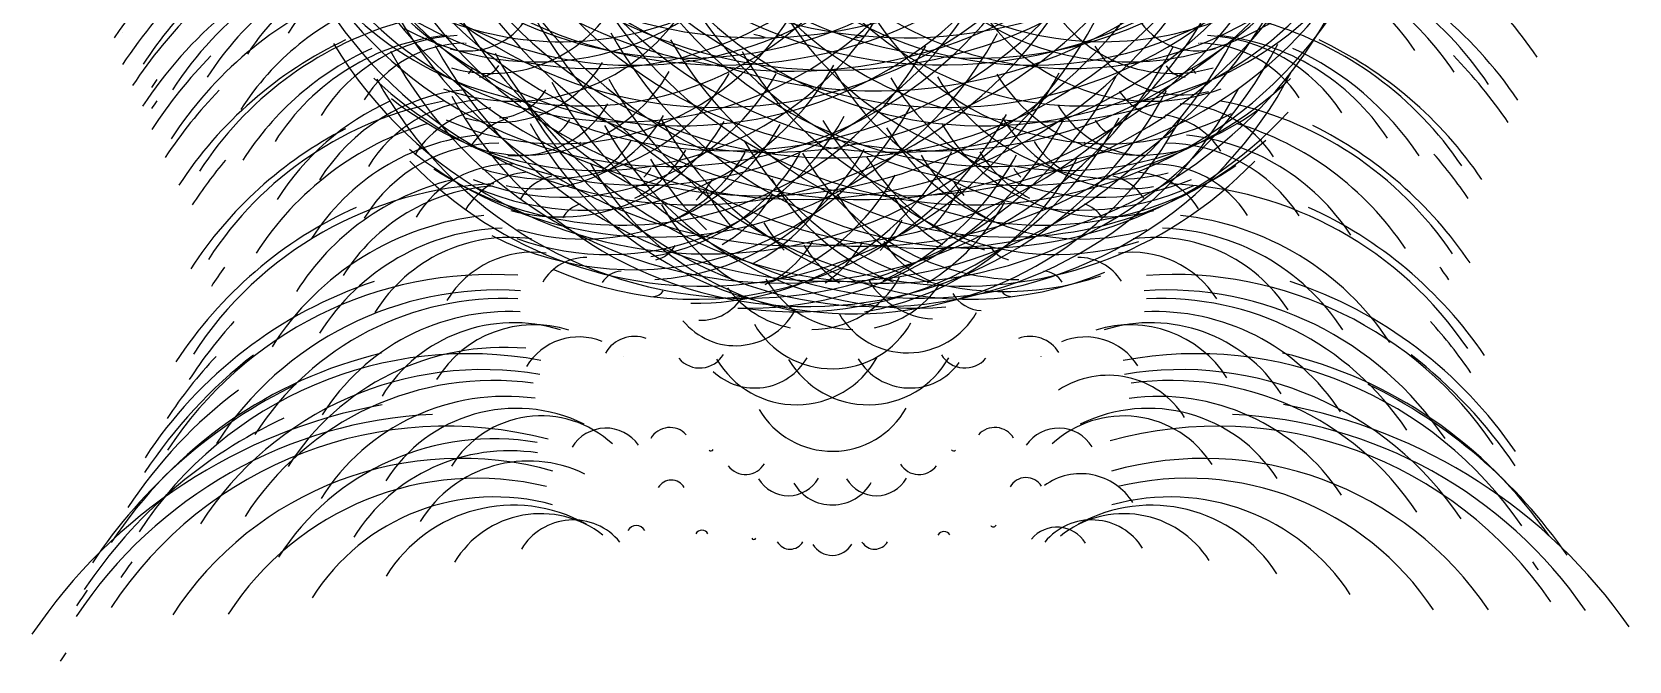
# Model space of a CAD drawing. Extents: x -1.39 to 1.39, y -1.56 to 1.45.
# Drawn here: x -1.392 to 1.386, y -1.563 to -0.468 of the extents above; entities that cross this region are included whole.
import ezdxf

# ---------------------------------------------------------------- set-up
doc = ezdxf.new("R2010")
doc.units = 0

msp = doc.modelspace()

# ---------------------------------------------------------------- linework, layer by layer
at = {"layer": 'drawinglayer'}
for centre, radius, start, end in [((-0.127, 0.318), 0.7966, 225.7104, 332.2373), ((-0.0721, 0.31), 0.8467, 208.2924, 332.4864), ((0, 0.3123), 0.8472, 208.407, 332.6056), ((0.127, 0.318), 0.7966, 208.8081, 314.2407), ((-0.1907, 0.2656), 0.7915, 211.2718, 332.1149), ((0.0764, 0.269), 0.8399, 208.5789, 332.7072), ((0.1907, 0.2656), 0.7915, 208.9227, 328.6864), ((-0.2518, 0.1935), 0.7075, 232.815, 331.7452), ((0.2518, 0.1935), 0.7075, 209.2665, 307.1756), ((-0.3468, 0.1248), 0.6512, 221.5278, 331.4059), ((-0.4158, 0.0863), 0.6184, 217.4025, 331.1819), ((-0.1986, 0.1567), 0.7564, 211.3864, 331.9903), ((-0.471, 0.0733), 0.5587, 238.6019, 330.8974), ((0.1986, 0.1567), 0.7564, 209.0373, 328.595), ((0.3468, 0.1248), 0.6512, 209.6102, 318.4856), ((0.4158, 0.0863), 0.6184, 209.8394, 322.5766), ((0.471, 0.0733), 0.5587, 210.1259, 301.4011), ((-0.1816, 0.1041), 0.7793, 208.3497, 332.0915), ((-0.262, 0.0772), 0.7089, 214.4231, 331.7328), ((-0.1092, 0.1069), 0.7847, 208.407, 332.2293), ((-0.5146, -0.0362), 0.4843, 241.6386, 330.5858), ((0, 0.0931), 0.7805, 208.6362, 332.3962), ((0.1092, 0.1069), 0.7847, 208.8081, 332.5878), ((0.1816, 0.1041), 0.7793, 208.9227, 332.6878), ((0.262, 0.0772), 0.7089, 209.3238, 325.5381), ((-0.5825, -0.9185), 0.7986, 128.7319, 146.5784), ((-0.5989, -0.9168), 0.7168, 120.9397, 146.7853), ((-0.4356, -0.0201), 0.5771, 220.4964, 331.0176), ((-0.3655, 0.0059), 0.6306, 217.5171, 331.3082), ((0.5146, -0.0362), 0.4843, 210.4697, 301.3951), ((-0.5745, -1.0076), 0.7477, 113.2048, 146.7419), ((-0.615, -0.9151), 0.6354, 107.3606, 146.9937), ((-0.6291, -0.8416), 0.5448, 110.34, 147.2332), ((-0.6699, -0.7276), 0.4116, 95.5577, 147.5516), ((-0.6761, -0.641), 0.3199, 95.5577, 147.814), ((-0.2837, 0.024), 0.7264, 211.3291, 331.7513), ((-0.1259, 0.0552), 0.8085, 208.3497, 332.2765), ((-0.0563, 0.0518), 0.8116, 208.407, 332.4015), ((0.0563, 0.0518), 0.8116, 208.6362, 332.5857), ((0.1259, 0.0552), 0.8085, 208.7508, 332.6892), ((0.2837, 0.024), 0.7264, 209.2665, 327.6516), ((0.3655, 0.0059), 0.6306, 209.7248, 321.498), ((0.4356, -0.0201), 0.5771, 210.0113, 318.4973), ((0.6699, -0.7276), 0.4116, 33.4491, 84.4475), ((0.615, -0.9151), 0.6354, 34.022, 72.6886), ((0.6291, -0.8416), 0.5448, 33.7928, 69.6991), ((0.5745, -1.0076), 0.7477, 34.2512, 66.8484), ((-0.4704, -1.032), 0.9171, 134.6334, 146.4506), ((-0.2424, -0.0099), 0.7593, 213.3345, 331.9251), ((-0.3304, -0.0566), 0.6786, 226.5125, 331.5207), ((0.2424, -0.0099), 0.7593, 209.0946, 326.6592), ((0.4704, -1.032), 0.9171, 34.5377, 45.392), ((-0.5774, -1.0274), 0.6837, 113.2621, 146.9231), ((-0.63, -0.8577), 0.473, 110.3973, 147.4449), ((-0.0535, -0.0246), 0.8164, 208.407, 332.421), ((-0.4082, -0.1313), 0.5779, 231.6118, 331.0678), ((-0.5542, -0.2356), 0.3533, 249.7746, 330.1046), ((0.0535, -0.0246), 0.8164, 208.5789, 332.5962), ((0.172, -0.0521), 0.7929, 208.8654, 332.714), ((0.3304, -0.0566), 0.6786, 209.4957, 313.448), ((-0.5225, -1.0198), 0.8322, 134.6907, 146.5955), ((-0.4761, -0.1853), 0.4778, 245.8212, 330.6329), ((-0.6348, -0.3796), 0.1219, 255.7906, 329.2382), ((-0.5929, -0.2908), 0.2498, 253.7853, 329.7115), ((0.4082, -0.1313), 0.5779, 209.954, 305.3108), ((0.4761, -0.1853), 0.4778, 210.4124, 297.2237), ((0.5542, -0.2356), 0.3533, 210.9281, 290.2244), ((0.5929, -0.2908), 0.2498, 211.3291, 286.2136), ((0.6348, -0.3796), 0.1219, 211.7875, 285.2328), ((-0.4144, -1.0153), 0.9859, 146.3603, 146.379), ((-0.5805, -1.0472), 0.6198, 106.5012, 147.1052), ((-0.2167, -0.0925), 0.7621, 211.3291, 331.9771), ((-0.3072, -0.1488), 0.6764, 230.6951, 331.5533), ((0.2537, -0.1129), 0.7318, 209.2092, 317.4619), ((0.0133, 0.0676), 0.5601, 254.4728, 256.595), ((0.5805, -1.0472), 0.6198, 33.9074, 73.5366), ((-0.546, -1.1199), 0.705, 115.2674, 146.9211), ((-0.585, -0.9734), 0.5231, 114.408, 147.3812), ((-0.6308, -0.8733), 0.4008, 95.7296, 147.6575), ((-0.6382, -0.7706), 0.2962, 92.7502, 147.9574), ((-0.6376, -0.6959), 0.2079, 90.8021, 148.2247), ((-0.09, -0.133), 0.7723, 208.5216, 332.2219), ((-0.3641, -0.2037), 0.6008, 236.7684, 331.2169), ((0, -0.1157), 0.7867, 208.5789, 332.4158), ((-0.6379, -0.4874), 0.000849, 270.8021, 328.8601), ((0.09, -0.133), 0.7723, 208.8081, 332.5172), ((0.3072, -0.1488), 0.6764, 209.4957, 311.3468), ((-0.0586, 0.0651), 0.5525, 280.0841, 282.2064), ((0.6079, -0.4003), 0.1777, 211.5583, 285.1939), ((0.6379, -0.4874), 0.000849, 212.1886, 270.2094), ((0.6376, -0.6959), 0.2079, 32.8188, 89.2181), ((0.6382, -0.7706), 0.2962, 33.048, 87.2576), ((0.6308, -0.8733), 0.4008, 33.3345, 84.3122), ((0.585, -0.9734), 0.5231, 33.621, 65.5945), ((0.546, -1.1199), 0.705, 34.0793, 64.7524), ((-0.458, -1.1163), 0.8693, 135.7793, 146.6114), ((-0.5819, -0.4147), 0.211, 254.8739, 329.6113), ((-0.4277, -0.2854), 0.4931, 246.9671, 330.7668), ((-0.6161, -0.5052), 0.0419, 272.8648, 329.0257), ((0.3641, -0.2037), 0.6008, 209.8394, 304.2133), ((0.6161, -0.5052), 0.0419, 212.0167, 267.1244), ((0.458, -1.1163), 0.8693, 34.3658, 44.2648), ((-0.3477, -1.1202), 1.0042, 145.4623, 146.4341), ((-0.1505, -0.2011), 0.7304, 208.5216, 331.9887), ((-0.2257, -0.2065), 0.7041, 223.705, 331.7787), ((-0.5629, -0.5842), 0.082, 140.5349, 148.7457), ((-0.4659, -0.3327), 0.4232, 247.9411, 330.4803), ((-0.5358, -0.3912), 0.2914, 254.9312, 329.9438), ((-0.4962, -0.3593), 0.3649, 251.9518, 330.2449), ((0.1505, -0.2011), 0.7304, 209.0373, 332.4845), ((0.2257, -0.2065), 0.7041, 209.2665, 316.3038), ((0.4277, -0.2854), 0.4931, 210.2978, 294.0484), ((0.4659, -0.3327), 0.4232, 210.5843, 292.0464), ((0.4962, -0.3593), 0.3649, 210.8135, 283.9727), ((0.5358, -0.3912), 0.2914, 211.0999, 285.0543), ((0.5629, -0.5842), 0.082, 32.3032, 39.4584), ((-0.5018, -1.1182), 0.7873, 135.8366, 146.7654), ((-0.6054, -0.9058), 0.3386, 95.7869, 147.8918), ((-0.043, -0.2393), 0.7066, 208.8081, 332.0931), ((-0.5844, -0.518), 0.1001, 272.9794, 329.2634), ((0.0803, -0.2399), 0.7064, 208.98, 332.2954), ((0.5844, -0.518), 0.1001, 211.7875, 267.0035), ((-0.4028, -1.1185), 0.9369, 145.5196, 146.5223), ((-0.5598, -1.2034), 0.6255, 100.7143, 147.1269), ((-0.5805, -1.0042), 0.4563, 114.5226, 147.5875), ((-0.5989, -0.8314), 0.245, 94.8701, 148.186), ((-0.5793, -0.7726), 0.1726, 94.9847, 148.4401), ((-0.3443, -0.3341), 0.5479, 243.071, 331.0842), ((-0.5485, -0.5004), 0.1833, 265.0726, 329.5855), ((-0.5106, -0.6105), 0.0379, 147.926, 148.9765), ((0.5485, -0.5004), 0.1833, 211.4437, 268.8877), ((0.5983, -0.7941), 0.2008, 32.7042, 88.0947), ((0.5598, -1.2034), 0.6255, 33.9074, 79.3077), ((-0.5216, -1.267), 0.7092, 117.2728, 146.9544), ((-0.5491, -1.1429), 0.5378, 106.6731, 147.4056), ((-0.5335, -0.7264), 0.112, 106.1001, 148.7082), ((-0.5146, -0.4854), 0.2557, 258.0825, 329.8715), ((-0.4744, -0.4603), 0.3298, 255.1031, 330.1733), ((-0.3895, -0.3853), 0.4702, 250.1757, 330.7621), ((-0.4331, -0.4351), 0.3935, 253.155, 330.4454), ((0.0376, -0.314), 0.6447, 209.0946, 332.0337), ((-0.2379, -0.318), 0.6153, 246.3368, 331.4789), ((-0.5177, -0.5847), 0.071, 304.6639, 329.2958), ((0.1468, -0.3253), 0.6235, 209.3811, 274.6832), ((0.2379, -0.318), 0.6153, 209.553, 292.5792), ((-0.1468, -0.3253), 0.6235, 268.3957, 331.6594), ((-0.0642, -0.3163), 0.6388, 262.437, 331.8452), ((0.3895, -0.3853), 0.4702, 210.2978, 287.7821), ((0.4331, -0.4351), 0.3935, 210.5843, 286.8302), ((0.4744, -0.4603), 0.3298, 210.8708, 284.8818), ((0.5146, -0.4854), 0.2557, 211.1572, 279.9079), ((0.5177, -0.5847), 0.071, 211.7302, 233.2906), ((0.5598, -0.7496), 0.1378, 32.4177, 81.9868), ((0.5491, -1.1429), 0.5378, 33.621, 73.3559), ((0.5216, -1.267), 0.7092, 34.022, 63.7087), ((-0.576, -1.0356), 0.3898, 95.9015, 147.7947), ((-0.5799, -0.9383), 0.2764, 90, 148.1264), ((-0.4532, -0.6509), 0.0175, 313.8886, 329.2495), ((-0.4736, -0.5842), 0.1437, 300.8251, 329.5995), ((0.3004, -0.3963), 0.5236, 209.954, 288.5642), ((0.4736, -0.5842), 0.1437, 211.4437, 239.153), ((0.4532, -0.6509), 0.0175, 211.7875, 226.0887), ((0.5799, -0.9383), 0.2764, 32.8761, 90.0091), ((0.576, -1.0356), 0.3898, 33.2199, 84.1225), ((-0.4421, -1.2079), 0.802, 139.9046, 146.8363), ((-0.4405, -0.5661), 0.2147, 296.929, 329.878), ((0.1318, -0.4348), 0.5154, 209.6675, 227.1204), ((-0.3717, -0.501), 0.3624, 278.8808, 330.4576), ((-0.3313, -0.456), 0.4433, 272.9221, 330.7801), ((-0.4068, -0.5321), 0.2939, 292.0589, 330.1822), ((-0.2385, -0.4303), 0.5098, 269.1406, 331.1478), ((0.3313, -0.456), 0.4433, 210.2405, 269.1236), ((-0.0365, -0.4379), 0.5256, 280.1414, 331.5401), ((0.3717, -0.501), 0.3624, 210.5843, 252.8598), ((-0.1318, -0.4348), 0.5154, 295.3247, 331.3472), ((0.4068, -0.5321), 0.2939, 210.8708, 245.8699), ((0.4405, -0.5661), 0.2147, 211.1572, 243.0218), ((0.4421, -1.2079), 0.802, 34.1366, 41.1006), ((-0.5593, -0.8917), 0.1935, 89.0833, 148.4143), ((-0.5211, -0.8492), 0.1372, 94.1826, 148.6548), ((-0.4687, -0.8034), 0.0863, 103.3499, 148.9062), ((0.0365, -0.4379), 0.5256, 209.4957, 259.8018), ((-0.3895, -0.6603), 0.0866, 315.2637, 329.5756), ((-0.2523, -0.5154), 0.4144, 290.6838, 330.8275), ((0.3895, -0.6603), 0.0866, 211.4437, 224.7364), ((0.4687, -0.8034), 0.0863, 32.1313, 76.6483), ((0.5211, -0.8492), 0.1372, 32.3604, 85.8351), ((0.5593, -0.8917), 0.1935, 32.5896, 90.9258), ((-0.5663, -1.3822), 0.6498, 92.0054, 147.0432), ((-0.557, -1.157), 0.4438, 103.751, 147.6683), ((-0.5686, -1.0687), 0.333, 93.9534, 147.9782), ((-0.3454, -0.6464), 0.1576, 313.4875, 329.8717), ((0.1318, -0.5414), 0.4065, 210.0113, 221.2426), ((-0.2761, -0.5926), 0.3106, 296.5852, 330.4642), ((0.2523, -0.5154), 0.4144, 210.1832, 249.3102), ((-0.1318, -0.5414), 0.4065, 318.7587, 331.0099), ((0.3454, -0.6464), 0.1576, 211.1572, 222.4035), ((0.5663, -1.3822), 0.6498, 33.9647, 88.0378), ((-0.5253, -1.4444), 0.7361, 114.2934, 146.8689), ((-0.4235, -0.8192), 0.0535, 105.5272, 149.0879), ((0.0359, -0.5779), 0.3839, 209.8967, 237.3884), ((-0.3058, -0.6365), 0.2317, 299.45, 330.1689), ((0.2761, -0.5926), 0.3106, 210.5843, 243.373), ((0.3058, -0.6365), 0.2317, 210.8708, 240.5274), ((-0.0359, -0.5779), 0.3839, 301.57, 331.1035), ((0.4235, -0.8192), 0.0535, 31.9594, 74.4629), ((0.5253, -1.4444), 0.7361, 34.1366, 65.7083), ((-0.5542, -1.2835), 0.4984, 95.9588, 147.5126), ((0.1225, -0.6588), 0.2798, 210.3551, 222.5734), ((-0.1225, -0.6588), 0.2798, 317.3836, 330.6366), ((0.5542, -1.2835), 0.4984, 33.5064, 84.0872), ((-0.5607, -1.2006), 0.3912, 92.0054, 147.8181), ((-0.561, -1.1018), 0.2761, 82.2078, 148.1621), ((-0.3689, -0.8136), 0.00509, 107.7617, 149.3338), ((-0.1935, -0.7403), 0.1839, 294.6372, 330.2199), ((0.2311, -0.7482), 0.1646, 210.9281, 248.5357), ((0.3689, -0.8136), 0.00509, 31.6729, 72.2214), ((0.561, -1.1018), 0.2761, 32.8761, 97.7957), ((0.5607, -1.2006), 0.3912, 33.2199, 87.9889), ((-0.5211, -1.0266), 0.1751, 82.3224, 148.5405), ((-0.428, -0.9491), 0.0885, 89.5416, 148.9729), ((-0.3197, -0.8127), 0.0537, 283.9802, 329.6002), ((0.1281, -0.7341), 0.2062, 210.5843, 235.9683), ((-0.1281, -0.7341), 0.2062, 304.0337, 330.4018), ((0.3197, -0.8127), 0.0537, 211.4437, 256.0296), ((0.428, -0.9491), 0.0885, 32.074, 90.4802), ((0.5211, -1.0266), 0.1751, 32.475, 97.7073), ((-0.4221, -1.3395), 0.7853, 143.9726, 146.9219), ((-0.3655, -0.925), 0.0405, 92.7502, 149.2325), ((0.3655, -0.925), 0.0405, 31.7875, 86.2719), ((0.4221, -1.3395), 0.7853, 34.0793, 36.0604), ((-0.5556, -1.6289), 0.7655, 108.3919, 146.7261), ((-0.5924, -1.5632), 0.673, 86.1612, 146.926), ((-0.0385, -0.8074), 0.1788, 216.4284, 258.7489), ((0.0385, -0.8074), 0.1788, 210.527, 269.1233), ((-0.0385, -0.8074), 0.1788, 270.8594, 330.4732), ((0.1825, -0.8289), 0.1389, 210.9281, 266.6026), ((0.0385, -0.8074), 0.1788, 281.23, 325.5857), ((0.5924, -1.5632), 0.673, 34.0793, 93.8885), ((0.5556, -1.6289), 0.7655, 34.2512, 71.6613), ((-0.5816, -1.4999), 0.5827, 86.1612, 147.2116), ((-0.5726, -1.4444), 0.5123, 87.1352, 147.4368), ((-0.3115, -0.9083), 0.0201, 271.9481, 329.5129), ((-0.2294, -0.8846), 0.0854, 268.1665, 329.8569), ((0.2622, -0.8914), 0.0617, 211.2718, 266.8951), ((0.3115, -0.9083), 0.0201, 211.501, 268.0753), ((0.5816, -1.4999), 0.5827, 33.7928, 93.8735), ((0.5726, -1.4444), 0.5123, 33.5637, 92.8915), ((-0.4328, -1.5216), 0.8195, 137.8993, 146.8026), ((-0.5621, -1.3392), 0.3844, 87.1352, 147.836), ((-0.1683, -0.8959), 0.1182, 219.2932, 330.0636), ((0.1307, -0.8888), 0.1378, 210.8135, 330.6372), ((0.5621, -1.3392), 0.3844, 33.1626, 92.8775), ((0.4328, -1.5216), 0.8195, 34.1939, 42.1121), ((-0.5542, -1.2438), 0.2696, 72.4675, 148.1952), ((-0.5182, -1.1774), 0.1997, 72.5248, 148.4718), ((-0.4407, -1.1058), 0.1069, 67.7692, 148.8946), ((-0.344, -1.0571), 0.0591, 69.9465, 149.2148), ((0, -0.897), 0.1573, 210.527, 330.4743), ((0.344, -1.0571), 0.0591, 31.7875, 110.0488), ((0.4407, -1.1058), 0.1069, 32.1313, 113.2565), ((0.5182, -1.1774), 0.1997, 32.5323, 107.5043), ((0.5542, -1.2438), 0.2696, 32.8188, 107.5484), ((-0.6034, -1.7859), 0.7799, 103.4072, 146.5932), ((-0.5703, -1.4628), 0.4458, 85.1872, 147.6377), ((0.6034, -1.7859), 0.7799, 34.4231, 76.6572), ((-0.6334, -1.712), 0.684, 79.343, 146.8151), ((-0.4818, -1.7058), 0.8557, 127.8725, 146.6058), ((-0.4942, -1.5754), 0.7926, 136.8107, 146.7645), ((-0.6071, -1.6416), 0.5859, 80.317, 147.1544), ((-0.4407, -1.1058), 0.1069, 43.2241, 43.2466), ((-0.2306, -1.0051), 0.0478, 220.3819, 329.7404), ((-0.1349, -0.9827), 0.105, 226.3979, 330.0814), ((-0.0625, -0.9559), 0.161, 210.4124, 330.378), ((0.0625, -0.9559), 0.161, 210.6416, 330.5919), ((0.1349, -0.9827), 0.105, 210.9281, 324.5668), ((0.2306, -1.0051), 0.0478, 211.2718, 319.6427), ((0.4407, -1.1058), 0.1069, 136.7759, 136.8107), ((0.6334, -1.712), 0.684, 34.1939, 100.7155), ((0.6071, -1.6416), 0.5859, 33.8501, 99.7296), ((0.4818, -1.7058), 0.8557, 34.3658, 52.1372), ((-0.5389, -1.8894), 0.8987, 116.0123, 146.3727), ((-0.5893, -1.5878), 0.5132, 82.2651, 147.4025), ((0.4798, -1.2232), 0.1576, 32.3604, 123.0941), ((0.5893, -1.5878), 0.5132, 33.621, 97.7813), ((0.5389, -1.8894), 0.8987, 34.6523, 64.0413), ((-0.5426, -1.7457), 0.8178, 126.8412, 146.5996), ((-0.568, -1.4818), 0.3796, 82.2651, 147.8395), ((0.568, -1.4818), 0.3796, 33.1626, 97.7711), ((-0.6147, -2.0382), 0.9366, 100.3705, 146.1173), ((-0.6591, -1.9202), 0.7873, 92.6356, 146.4641), ((-0.5496, -1.3901), 0.267, 63.7585, 148.2115), ((-0.5066, -1.3188), 0.1825, 47.2001, 148.5448), ((0, -1.0498), 0.1479, 210.5843, 330.4457), ((0.5066, -1.3188), 0.1825, 32.475, 132.8562), ((0.5496, -1.3901), 0.267, 32.8188, 116.2966), ((0.6605, -1.9214), 0.7884, 34.5377, 87.4089), ((0.6167, -2.0393), 0.9378, 34.8815, 79.6836), ((-0.5989, -1.9047), 0.843, 114.9237, 146.4182), ((-0.6704, -1.8532), 0.699, 75.3896, 146.7), ((-0.3938, -1.226), 0.0685, 34.4231, 149.0956), ((-0.2826, -1.1949), 0.0385, 42.4445, 149.3871), ((0.2826, -1.1949), 0.0385, 31.6156, 137.5618), ((0.3938, -1.226), 0.0685, 31.9021, 145.5753), ((0.6716, -1.854), 0.6999, 34.3085, 105.5888), ((-0.5884, -1.6201), 0.4441, 80.2597, 147.6091), ((-0.6464, -1.8071), 0.5969, 74.4155, 147.0468), ((-0.5612, -1.5168), 0.3199, 81.291, 148.0302), ((-0.5284, -1.4359), 0.2212, 63.7012, 148.388), ((-0.211, -1.1926), 0.00453, 222.5018, 329.644), ((-0.1508, -1.2003), 0.0379, 216.6003, 329.8516), ((0.1508, -1.2003), 0.0379, 211.1572, 323.4165), ((0.211, -1.1926), 0.00453, 211.3864, 317.5055), ((0.6464, -1.8071), 0.5969, 33.9647, 105.6004), ((-0.6181, -1.7587), 0.514, 76.3636, 147.3458), ((-0.2801, -1.2741), 0.0263, 30.5843, 149.4278), ((-0.0764, -1.2147), 0.0603, 210.6989, 330.0486), ((0.0764, -1.2147), 0.0603, 210.9853, 330.3119), ((0.3369, -1.2752), 0.0317, 31.7302, 150.4798), ((0.432, -1.3443), 0.1075, 32.1313, 125.9917), ((0.6181, -1.7587), 0.514, 33.6782, 103.6597), ((-0.5873, -1.6523), 0.3751, 74.4155, 147.8167), ((0, -1.213), 0.0781, 210.7562, 330.2344), ((0.5873, -1.6523), 0.3751, 33.2199, 105.6098), ((-0.5547, -1.5519), 0.2603, 60.7792, 148.2216), ((0.5547, -1.5519), 0.2603, 32.8188, 119.2366), ((-0.5072, -1.482), 0.1757, 52.0129, 148.5645), ((-0.4509, -1.4221), 0.105, 39.2932, 148.8817), ((-0.3409, -1.344), 0.017, 30.4697, 149.3474), ((0.2801, -1.3239), 0.00537, 211.501, 330.494), ((0.3909, -1.3881), 0.0583, 31.9021, 139.7209), ((0.4509, -1.4221), 0.105, 32.1313, 140.7072), ((0.5072, -1.482), 0.1757, 32.475, 128.983), ((-0.2269, -1.3474), 0.0122, 30.6416, 149.5662), ((-0.1366, -1.3468), 0.00424, 210.7562, 329.7741), ((-0.0736, -1.3423), 0.0257, 210.8135, 329.9499), ((0, -1.3395), 0.0393, 210.8708, 330.1181), ((0.0736, -1.3423), 0.0257, 211.0426, 330.2038), ((0.1943, -1.3496), 0.0122, 31.3864, 150.297), ((-0.4306, -1.9539), 0.9689, 144.431, 146.3781), ((0.4306, -1.9539), 0.9689, 34.595, 35.5985), ((-0.5228, -1.996), 0.9528, 144.2591, 146.2484), ((-0.4942, -2.133), 1.0226, 145.1185, 146.1028)]:
    msp.add_arc(centre, radius, start, end, dxfattribs=at)

doc.saveas('drawing.dxf')
